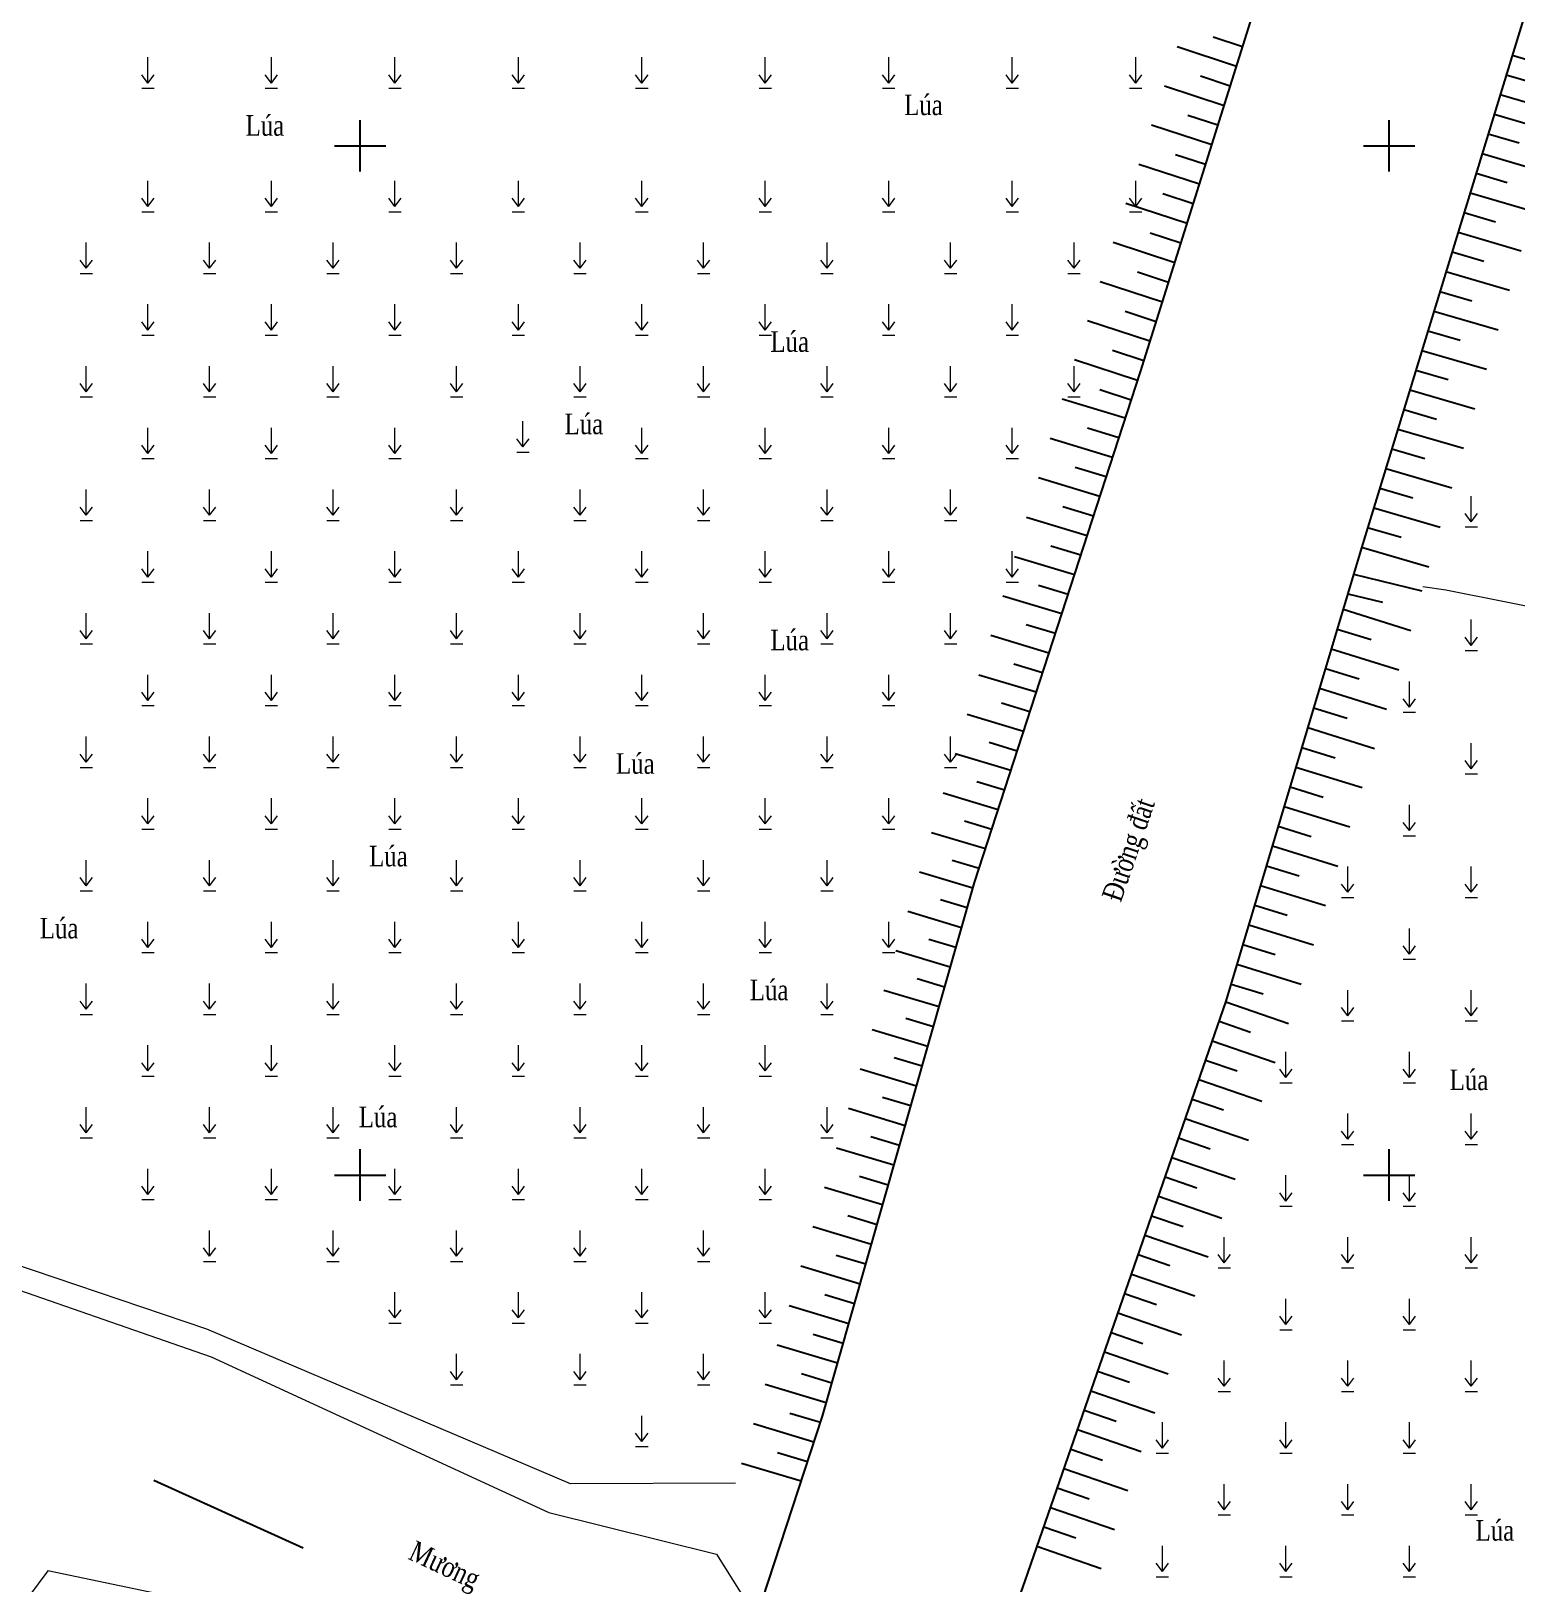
# Model space of a CAD drawing. Header units: metres. Extents: x 585499 to 586851, y 1565849 to 1566901.
# Drawn here: x 585884 to 585956.2, y 1566080.2 to 1566155.6 of the extents above; entities that cross this region are included whole.
import ezdxf

# ---------------------------------------------------------------- set-up
doc = ezdxf.new("R2010")
doc.units = ezdxf.units.M
for name, color, linetype in [('CTL', 165, 'Continuous'), ('K_HUNG', 7, 'Continuous'), ('taluy', 15, 'Continuous')]:
    doc.layers.add(name, color=color, linetype=linetype)
for name, color, linetype, lineweight in [('duong bo', 97, 'Continuous', 0), ('text', 7, 'Continuous', 0), ('ThucVat', 90, 'Continuous', 0), ('thuy van', 111, 'Continuous', 0)]:
    doc.layers.add(name, color=color, linetype=linetype, lineweight=lineweight)
doc.styles.add('ghi chu', font='times.ttf', dxfattribs={"height": 1})
doc.styles.get("Standard").update_dxf_attribs({"font": 'simplex.shx'})
doc.linetypes.add('B_DAP_CAO2', pattern='A,0.2,[130,ltypeshp.shx,S=0.7500000000000001,R=0,X=0,Y=-0.75],1.2,[130,ltypeshp.shx,S=0.25,R=0,X=0,Y=-0.25],1', length=2.4)
doc.linetypes.add('TAluy-500N', pattern='A,0.667,[130,ltypeshp.shx,S=-0.25,R=0,X=0.25,Y=-0.25],0.333', length=1)
doc.dimstyles.get("Standard").update_dxf_attribs({"dimtxt": 0.18, "dimasz": 0.18, "dimexe": 0.18, "dimexo": 0.0625, "dimgap": 0.09, "dimtad": 0, "dimtih": 1, "dimtoh": 1, "dimdec": 4, "dimzin": 0, "dimdsep": 46, "dimtxsty": 'Standard', "dimcen": 0.09, "dimadec": 0, "dimazin": 0, "dimtfac": 1, "dimtdec": 4, "dimtofl": 0, "dimtmove": 0, "dimatfit": 3, "dimfxl": 1, "dimtolj": 1, "dimtzin": 0, "dimarcsym": 0})

# ---------------------------------------------------------------- blocks, each defined once
blk = doc.blocks.new('aa')
at = {"layer": 'ThucVat', "color": 8}
for p, q in [((586849.3487158166, 1565409.619042327), (586849.3487158166, 1565410.869042327)), ((586849.3487158166, 1565409.619042327), (586849.0487158166, 1565410.019042327)), ((586849.0487158166, 1565409.369042327), (586849.6487158167, 1565409.369042327)), ((586849.3487158166, 1565409.619042327), (586849.6487158167, 1565410.019042327))]:
    blk.add_line(p, q, dxfattribs=at)

msp = doc.modelspace()

# ---------------------------------------------------------------- linework, layer by layer
at = {"layer": 'CTL', "color": 8}
for p, q in [((585942.8776670455, 1566154.817034953, 14.25), (585941.442974322, 1566155.287340605, 14.25)), ((585942.8776670455, 1566154.817034953, 14.25), (585941.442974322, 1566155.287340605, 14.25)), ((585942.57749881, 1566153.863074142, 14.25), (585939.696781106, 1566154.807400266, 14.25)), ((585942.57749881, 1566153.863074142, 14.25), (585939.696781106, 1566154.807400266, 14.25)), ((585955.9797719638, 1566154.410192939, 14.25), (585957.4597591672, 1566153.977069388, 14.25)), ((585955.9797719638, 1566154.410192939, 14.25), (585957.4597591672, 1566153.977069388, 14.25)), ((585941.9771623391, 1566151.955152522, 14.25), (585939.0737801202, 1566152.906908285, 14.25)), ((585941.9771623391, 1566151.955152522, 14.25), (585939.0737801202, 1566152.906908285, 14.25)), ((585942.2773305746, 1566152.909113332, 14.25), (585940.8313055938, 1566153.383133804, 14.25)), ((585942.2773305746, 1566152.909113332, 14.25), (585940.8313055938, 1566153.383133804, 14.25)), ((585955.6869545459, 1566153.453943572, 14.25), (585958.6588730182, 1566152.584200996, 14.25)), ((585955.6869545459, 1566153.453943572, 14.25), (585958.6588730182, 1566152.584200996, 14.25)), ((585955.394137128, 1566152.497694204, 14.25), (585956.886068397, 1566152.061075179, 14.25)), ((585955.394137128, 1566152.497694204, 14.25), (585956.886068397, 1566152.061075179, 14.25)), ((585941.6769941037, 1566151.001191711, 14.25), (585940.2196368657, 1566151.478927003, 14.25)), ((585941.6769941037, 1566151.001191711, 14.25), (585940.2196368657, 1566151.478927003, 14.25)), ((585955.1013197103, 1566151.541444837, 14.25), (585958.0971263135, 1566150.664711314, 14.25)), ((585955.1013197103, 1566151.541444837, 14.25), (585958.0971263135, 1566150.664711314, 14.25)), ((585941.3768258683, 1566150.047230901, 14.25), (585938.4507791346, 1566151.006416303, 14.25)), ((585941.3768258683, 1566150.047230901, 14.25), (585938.4507791346, 1566151.006416303, 14.25)), ((585954.8085022924, 1566150.585195469, 14.25), (585956.3123776268, 1566150.145080971, 14.25)), ((585954.8085022924, 1566150.585195469, 14.25), (585956.3123776268, 1566150.145080971, 14.25)), ((585940.7764893974, 1566148.13930928, 14.25), (585937.8277781489, 1566149.105924322, 14.25)), ((585940.7764893974, 1566148.13930928, 14.25), (585937.8277781489, 1566149.105924322, 14.25)), ((585941.0766576328, 1566149.09327009, 14.25), (585939.6079681374, 1566149.574720201, 14.25)), ((585941.0766576328, 1566149.09327009, 14.25), (585939.6079681374, 1566149.574720201, 14.25)), ((585954.5156848745, 1566149.628946102, 14.25), (585957.5353796086, 1566148.745221632, 14.25)), ((585954.5156848745, 1566149.628946102, 14.25), (585957.5353796086, 1566148.745221632, 14.25)), ((585954.2228674565, 1566148.672696734, 14.25), (585955.7386868563, 1566148.229086762, 14.25)), ((585954.2228674565, 1566148.672696734, 14.25), (585955.7386868563, 1566148.229086762, 14.25)), ((585940.476321162, 1566147.185348469, 14.25), (585938.9962994091, 1566147.6705134, 14.25)), ((585940.476321162, 1566147.185348469, 14.25), (585938.9962994091, 1566147.6705134, 14.25)), ((585953.9300500387, 1566147.716447367, 14.25), (585956.9736329039, 1566146.825731949, 14.25)), ((585953.9300500387, 1566147.716447367, 14.25), (585956.9736329039, 1566146.825731949, 14.25)), ((585940.1761529265, 1566146.231387659, 14.25), (585937.2047771633, 1566147.20543234, 14.25)), ((585940.1761529265, 1566146.231387659, 14.25), (585937.2047771633, 1566147.20543234, 14.25)), ((585953.6372326207, 1566146.760197999, 14.25), (585955.1649960862, 1566146.313092554, 14.25)), ((585953.6372326207, 1566146.760197999, 14.25), (585955.1649960862, 1566146.313092554, 14.25)), ((585939.5758164558, 1566144.323466038, 14.25), (585936.5817761776, 1566145.304940359, 14.25)), ((585939.5758164558, 1566144.323466038, 14.25), (585936.5817761776, 1566145.304940359, 14.25)), ((585939.8759846911, 1566145.277426849, 14.25), (585938.3846306808, 1566145.766306599, 14.25)), ((585939.8759846911, 1566145.277426849, 14.25), (585938.3846306808, 1566145.766306599, 14.25)), ((585953.3444152031, 1566145.803948632, 14.25), (585956.4118861991, 1566144.906242267, 14.25)), ((585953.3444152031, 1566145.803948632, 14.25), (585956.4118861991, 1566144.906242267, 14.25)), ((585953.0515977851, 1566144.847699264, 14.25), (585954.591305316, 1566144.397098345, 14.25)), ((585953.0515977851, 1566144.847699264, 14.25), (585954.591305316, 1566144.397098345, 14.25)), ((585939.2756482202, 1566143.369505228, 14.25), (585937.7729619525, 1566143.862099798, 14.25)), ((585939.2756482202, 1566143.369505228, 14.25), (585937.7729619525, 1566143.862099798, 14.25)), ((585952.7587803672, 1566143.891449897, 14.25), (585955.8501394943, 1566142.986752585, 14.25)), ((585952.7587803672, 1566143.891449897, 14.25), (585955.8501394943, 1566142.986752585, 14.25)), ((585938.9754799849, 1566142.415544417, 14.25), (585935.958775192, 1566143.404448377, 14.25)), ((585938.9754799849, 1566142.415544417, 14.25), (585935.958775192, 1566143.404448377, 14.25)), ((585952.4659629493, 1566142.935200529, 14.25), (585954.0176145455, 1566142.481104136, 14.25)), ((585952.4659629493, 1566142.935200529, 14.25), (585954.0176145455, 1566142.481104136, 14.25)), ((585938.375143514, 1566140.507622797, 14.25), (585935.3357742064, 1566141.503956396, 14.25)), ((585938.375143514, 1566140.507622797, 14.25), (585935.3357742064, 1566141.503956396, 14.25)), ((585938.6753117493, 1566141.461583607, 14.25), (585937.1612932242, 1566141.957892997, 14.25)), ((585938.6753117493, 1566141.461583607, 14.25), (585937.1612932242, 1566141.957892997, 14.25)), ((585952.1731455314, 1566141.978951161, 14.25), (585955.2883927895, 1566141.067262903, 14.25)), ((585952.1731455314, 1566141.978951161, 14.25), (585955.2883927895, 1566141.067262903, 14.25)), ((585951.8803281136, 1566141.022701794, 14.25), (585953.4439237753, 1566140.565109928, 14.25)), ((585951.8803281136, 1566141.022701794, 14.25), (585953.4439237753, 1566140.565109928, 14.25)), ((585938.0749752786, 1566139.553661986, 14.25), (585936.5496244961, 1566140.053686196, 14.25)), ((585938.0749752786, 1566139.553661986, 14.25), (585936.5496244961, 1566140.053686196, 14.25)), ((585951.5875106957, 1566140.066452426, 14.25), (585954.7266460847, 1566139.147773221, 14.25)), ((585951.5875106957, 1566140.066452426, 14.25), (585954.7266460847, 1566139.147773221, 14.25)), ((585937.7708679518, 1566138.600992447, 14.25), (585934.7127732207, 1566139.603464414, 14.25)), ((585937.7708679518, 1566138.600992447, 14.25), (585934.7127732207, 1566139.603464414, 14.25)), ((585951.2946932778, 1566139.110203059, 14.25), (585952.8702330051, 1566138.649115719, 14.25)), ((585951.2946932778, 1566139.110203059, 14.25), (585952.8702330051, 1566138.649115719, 14.25)), ((585937.1765084892, 1566136.771921958, 14.25), (585934.1076387566, 1566137.697351038, 14.25)), ((585937.1765084892, 1566136.771921958, 14.25), (585934.1076387566, 1566137.697351038, 14.25)), ((585937.4618224443, 1566137.649941689, 14.25), (585935.9315475861, 1566138.151580056, 14.25)), ((585937.4618224443, 1566137.649941689, 14.25), (585935.9315475861, 1566138.151580056, 14.25)), ((585951.0018758599, 1566138.153953691, 14.25), (585954.16489938, 1566137.228283539, 14.25)), ((585951.0018758599, 1566138.153953691, 14.25), (585954.16489938, 1566137.228283539, 14.25)), ((585950.709058442, 1566137.197704324, 14.25), (585952.2965422347, 1566136.733121511, 14.25)), ((585950.709058442, 1566137.197704324, 14.25), (585952.2965422347, 1566136.733121511, 14.25)), ((585936.8673938507, 1566135.820658457, 14.25), (585935.3431599915, 1566136.280296846, 14.25)), ((585936.8673938507, 1566135.820658457, 14.25), (585935.3431599915, 1566136.280296846, 14.25)), ((585950.4162410243, 1566136.241454956, 14.25), (585953.6031526752, 1566135.308793857, 14.25)), ((585950.4162410243, 1566136.241454956, 14.25), (585953.6031526752, 1566135.308793857, 14.25)), ((585936.5582792124, 1566134.869394957, 14.25), (585933.5302135084, 1566135.782519431, 14.25)), ((585936.5582792124, 1566134.869394957, 14.25), (585933.5302135084, 1566135.782519431, 14.25)), ((585950.1234236064, 1566135.285205589, 14.25), (585951.7228514645, 1566134.817127302, 14.25)), ((585950.1234236064, 1566135.285205589, 14.25), (585951.7228514645, 1566134.817127302, 14.25)), ((585936.2491645741, 1566133.918131457, 14.25), (585934.7453327293, 1566134.371617542, 14.25)), ((585936.2491645741, 1566133.918131457, 14.25), (585934.7453327293, 1566134.371617542, 14.25)), ((585949.8306061884, 1566134.328956221, 14.25), (585953.0414059703, 1566133.389304175, 14.25)), ((585949.8306061884, 1566134.328956221, 14.25), (585953.0414059703, 1566133.389304175, 14.25)), ((585935.9400499357, 1566132.966867957, 14.25), (585932.9527882603, 1566133.867687824, 14.25)), ((585935.9400499357, 1566132.966867957, 14.25), (585932.9527882603, 1566133.867687824, 14.25)), ((585949.5377887705, 1566133.372706854, 14.25), (585951.1491606943, 1566132.901133094, 14.25)), ((585949.5377887705, 1566133.372706854, 14.25), (585951.1491606943, 1566132.901133094, 14.25)), ((585935.6309352973, 1566132.015604456, 14.25), (585934.1475054668, 1566132.462938238, 14.25)), ((585935.6309352973, 1566132.015604456, 14.25), (585934.1475054668, 1566132.462938238, 14.25)), ((585949.2449713527, 1566132.416457486, 14.25), (585952.4796592656, 1566131.469814493, 14.25)), ((585949.2449713527, 1566132.416457486, 14.25), (585952.4796592656, 1566131.469814493, 14.25)), ((585935.321820659, 1566131.064340957, 14.25), (585932.3753630122, 1566131.952856217, 14.25)), ((585935.321820659, 1566131.064340957, 14.25), (585932.3753630122, 1566131.952856217, 14.25)), ((585948.9521539349, 1566131.460208119, 14.25), (585950.575469924, 1566130.985138885, 14.25)), ((585948.9521539349, 1566131.460208119, 14.25), (585950.575469924, 1566130.985138885, 14.25)), ((585935.0127060206, 1566130.113077456, 14.25), (585933.5496782043, 1566130.554258935, 14.25)), ((585935.0127060206, 1566130.113077456, 14.25), (585933.5496782043, 1566130.554258935, 14.25)), ((585948.659336517, 1566130.503958751, 14.25), (585951.9179125609, 1566129.550324811, 14.25)), ((585948.659336517, 1566130.503958751, 14.25), (585951.9179125609, 1566129.550324811, 14.25)), ((585934.7035913824, 1566129.161813956, 14.25), (585931.797937764, 1566130.03802461, 14.25)), ((585934.7035913824, 1566129.161813956, 14.25), (585931.797937764, 1566130.03802461, 14.25)), ((585934.3944767439, 1566128.210550456, 14.25), (585932.9518509419, 1566128.645579631, 14.25)), ((585934.3944767439, 1566128.210550456, 14.25), (585932.9518509419, 1566128.645579631, 14.25)), ((585948.269281989, 1566129.199333125, 14.25), (585951.5880317981, 1566128.389695913, 14.25)), ((585948.269281989, 1566129.199333125, 14.25), (585951.5880317981, 1566128.389695913, 14.25)), ((585934.0853621055, 1566127.259286956, 14.25), (585931.2205125159, 1566128.123193003, 14.25)), ((585934.0853621055, 1566127.259286956, 14.25), (585931.2205125159, 1566128.123193003, 14.25)), ((585947.9825771183, 1566128.2399494, 14.25), (585949.6668005807, 1566127.829068778, 14.25)), ((585947.9825771183, 1566128.2399494, 14.25), (585949.6668005807, 1566127.829068778, 14.25)), ((585947.7574340627, 1566127.486566373, 14.25), (585951.0573667741, 1566126.462365548, 14.25)), ((585947.7574340627, 1566127.486566373, 14.25), (585951.0573667741, 1566126.462365548, 14.25)), ((585933.7762474673, 1566126.308023456, 14.25), (585932.3540236795, 1566126.736900327, 14.25)), ((585933.7762474673, 1566126.308023456, 14.25), (585932.3540236795, 1566126.736900327, 14.25)), ((585947.4710876527, 1566126.528382145, 14.25), (585949.1160168275, 1566126.017845124, 14.25)), ((585947.4710876527, 1566126.528382145, 14.25), (585949.1160168275, 1566126.017845124, 14.25)), ((585933.4671328289, 1566125.356759955, 14.25), (585930.6430872676, 1566126.208361396, 14.25)), ((585933.4671328289, 1566125.356759955, 14.25), (585930.6430872676, 1566126.208361396, 14.25)), ((585947.1847412428, 1566125.570197917, 14.25), (585950.4645252303, 1566124.552250655, 14.25)), ((585947.1847412428, 1566125.570197917, 14.25), (585950.4645252303, 1566124.552250655, 14.25)), ((585932.8489035522, 1566123.454232955, 14.25), (585930.0656620195, 1566124.293529789, 14.25)), ((585932.8489035522, 1566123.454232955, 14.25), (585930.0656620195, 1566124.293529789, 14.25)), ((585933.1580181905, 1566124.405496455, 14.25), (585931.7561964171, 1566124.828221024, 14.25)), ((585933.1580181905, 1566124.405496455, 14.25), (585931.7561964171, 1566124.828221024, 14.25)), ((585946.8983948329, 1566124.612013689, 14.25), (585948.5332496457, 1566124.104603449, 14.25)), ((585946.8983948329, 1566124.612013689, 14.25), (585948.5332496457, 1566124.104603449, 14.25)), ((585946.6120484229, 1566123.65382946, 14.25), (585949.8716836866, 1566122.642135762, 14.25)), ((585946.6120484229, 1566123.65382946, 14.25), (585949.8716836866, 1566122.642135762, 14.25)), ((585932.5397889138, 1566122.502969455, 14.25), (585931.1583691547, 1566122.91954172, 14.25)), ((585932.5397889138, 1566122.502969455, 14.25), (585931.1583691547, 1566122.91954172, 14.25)), ((585946.3257020129, 1566122.695645232, 14.25), (585947.9504824638, 1566122.191361774, 14.25)), ((585946.3257020129, 1566122.695645232, 14.25), (585947.9504824638, 1566122.191361774, 14.25)), ((585932.2306742755, 1566121.551705955, 14.25), (585929.4882367714, 1566122.378698182, 14.25)), ((585932.2306742755, 1566121.551705955, 14.25), (585929.4882367714, 1566122.378698182, 14.25)), ((585946.0393556029, 1566121.737461004, 14.25), (585949.2788421429, 1566120.73202087, 14.25)), ((585931.6124449987, 1566119.649178954, 14.25), (585928.9108115232, 1566120.463866575, 14.25)), ((585931.6124449987, 1566119.649178954, 14.25), (585928.9108115232, 1566120.463866575, 14.25)), ((585931.9215596371, 1566120.600442454, 14.25), (585930.5605418922, 1566121.010862417, 14.25)), ((585931.9215596371, 1566120.600442454, 14.25), (585930.5605418922, 1566121.010862417, 14.25)), ((585945.753009193, 1566120.779276775, 14.25), (585947.367715282, 1566120.278120099, 14.25)), ((585945.753009193, 1566120.779276775, 14.25), (585947.367715282, 1566120.278120099, 14.25)), ((585945.466662783, 1566119.821092547, 14.25), (585948.6860005992, 1566118.821905977, 14.25)), ((585945.466662783, 1566119.821092547, 14.25), (585948.6860005992, 1566118.821905977, 14.25)), ((585931.3033303603, 1566118.697915454, 14.25), (585929.9627146297, 1566119.102183113, 14.25)), ((585931.3033303603, 1566118.697915454, 14.25), (585929.9627146297, 1566119.102183113, 14.25)), ((585945.180316373, 1566118.862908319, 14.25), (585946.7849481001, 1566118.364878424, 14.25)), ((585945.180316373, 1566118.862908319, 14.25), (585946.7849481001, 1566118.364878424, 14.25)), ((585930.994215722, 1566117.746651954, 14.25), (585928.3333862751, 1566118.549034968, 14.25)), ((585930.994215722, 1566117.746651954, 14.25), (585928.3333862751, 1566118.549034968, 14.25)), ((585944.8939699631, 1566117.90472409, 14.25), (585948.0931590555, 1566116.911791084, 14.25)), ((585944.8939699631, 1566117.90472409, 14.25), (585948.0931590555, 1566116.911791084, 14.25)), ((585930.3759864453, 1566115.844124954, 14.25), (585927.755961027, 1566116.634203362, 14.25)), ((585930.3759864453, 1566115.844124954, 14.25), (585927.755961027, 1566116.634203362, 14.25)), ((585930.6851010836, 1566116.795388454, 14.25), (585929.3648873672, 1566117.193503809, 14.25)), ((585930.6851010836, 1566116.795388454, 14.25), (585929.3648873672, 1566117.193503809, 14.25)), ((585944.6076235531, 1566116.946539862, 14.25), (585946.2021809183, 1566116.45163675, 14.25)), ((585944.6076235531, 1566116.946539862, 14.25), (585946.2021809183, 1566116.45163675, 14.25)), ((585944.3212771432, 1566115.988355634, 14.25), (585947.5003175117, 1566115.001676191, 14.25)), ((585944.3212771432, 1566115.988355634, 14.25), (585947.5003175117, 1566115.001676191, 14.25)), ((585930.066871807, 1566114.892861453, 14.25), (585928.767060105, 1566115.284824506, 14.25)), ((585930.066871807, 1566114.892861453, 14.25), (585928.767060105, 1566115.284824506, 14.25)), ((585929.7675749442, 1566113.938637367, 14.25), (585927.1785357788, 1566114.719371755, 14.25)), ((585929.7675749442, 1566113.938637367, 14.25), (585927.1785357788, 1566114.719371755, 14.25)), ((585944.0349307333, 1566115.030171406, 14.25), (585945.6194137365, 1566114.538395075, 14.25)), ((585944.0349307333, 1566115.030171406, 14.25), (585945.6194137365, 1566114.538395075, 14.25)), ((585943.7485843232, 1566114.071987177, 14.25), (585946.907475968, 1566113.091561298, 14.25)), ((585943.7485843232, 1566114.071987177, 14.25), (585946.907475968, 1566113.091561298, 14.25)), ((585929.2197241116, 1566112.014887485, 14.25), (585926.6011105307, 1566112.804540148, 14.25)), ((585929.2197241116, 1566112.014887485, 14.25), (585926.6011105307, 1566112.804540148, 14.25)), ((585929.4936495279, 1566112.976762425, 14.25), (585928.1917363412, 1566113.369359188, 14.25)), ((585929.4936495279, 1566112.976762425, 14.25), (585928.1917363412, 1566113.369359188, 14.25)), ((585943.4622379133, 1566113.113802949, 14.25), (585945.0366465547, 1566112.6251534, 14.25)), ((585943.4622379133, 1566113.113802949, 14.25), (585945.0366465547, 1566112.6251534, 14.25)), ((585943.1758915033, 1566112.15561872, 14.25), (585946.3146344243, 1566111.181446405, 14.25)), ((585943.1758915033, 1566112.15561872, 14.25), (585946.3146344243, 1566111.181446405, 14.25)), ((585928.9457986953, 1566111.053012544, 14.25), (585927.6290983009, 1566111.450068444, 14.25)), ((585928.9457986953, 1566111.053012544, 14.25), (585927.6290983009, 1566111.450068444, 14.25)), ((585928.6722067283, 1566110.092308492, 14.25), (585926.0238349877, 1566110.889663433, 14.25)), ((585928.6722067283, 1566110.092308492, 14.25), (585926.0238349877, 1566110.889663433, 14.25)), ((585942.8895450933, 1566111.197434492, 14.25), (585944.4538793729, 1566110.711911726, 14.25)), ((585942.8895450933, 1566111.197434492, 14.25), (585944.4538793729, 1566110.711911726, 14.25)), ((585942.6031986834, 1566110.239250264, 14.25), (585945.7217928806, 1566109.271331512, 14.25)), ((585942.6031986834, 1566110.239250264, 14.25), (585945.7217928806, 1566109.271331512, 14.25)), ((585928.3982831473, 1566109.130439996, 14.25), (585927.066913975, 1566109.531280169, 14.25)), ((585928.3982831473, 1566109.130439996, 14.25), (585927.066913975, 1566109.531280169, 14.25)), ((585942.3168522734, 1566109.281066036, 14.25), (585943.8711121911, 1566108.798670051, 14.25)), ((585942.3168522734, 1566109.281066036, 14.25), (585943.8711121911, 1566108.798670051, 14.25)), ((585928.1243595665, 1566108.1685715, 14.25), (585925.4472546182, 1566108.974577253, 14.25)), ((585928.1243595665, 1566108.1685715, 14.25), (585925.4472546182, 1566108.974577253, 14.25)), ((585942.0576131899, 1566108.41793316, 14.25), (585945.1136900586, 1566107.366209666, 14.25)), ((585942.0576131899, 1566108.41793316, 14.25), (585945.1136900586, 1566107.366209666, 14.25)), ((585927.8504359856, 1566107.206703004, 14.25), (585926.5047002095, 1566107.611868583, 14.25)), ((585927.8504359856, 1566107.206703004, 14.25), (585926.5047002095, 1566107.611868583, 14.25)), ((585927.5765124047, 1566106.244834508, 14.25), (585924.8706742487, 1566107.059491072, 14.25)), ((585927.5765124047, 1566106.244834508, 14.25), (585924.8706742487, 1566107.059491072, 14.25)), ((585941.7299556597, 1566107.473133611, 14.25), (585943.2591177644, 1566106.946885162, 14.25)), ((585941.7299556597, 1566107.473133611, 14.25), (585943.2591177644, 1566106.946885162, 14.25)), ((585941.4022981295, 1566106.528334062, 14.25), (585944.4628696797, 1566105.47506376, 14.25)), ((585941.4022981295, 1566106.528334062, 14.25), (585944.4628696797, 1566105.47506376, 14.25)), ((585927.302588824, 1566105.282966012, 14.25), (585925.942486444, 1566105.692456997, 14.25)), ((585927.302588824, 1566105.282966012, 14.25), (585925.942486444, 1566105.692456997, 14.25)), ((585941.0746405994, 1566105.583534513, 14.25), (585942.6060500448, 1566105.05651266, 14.25)), ((585941.0746405994, 1566105.583534513, 14.25), (585942.6060500448, 1566105.05651266, 14.25)), ((585927.0286652431, 1566104.321097516, 14.25), (585924.2940938793, 1566105.144404892, 14.25)), ((585927.0286652431, 1566104.321097516, 14.25), (585924.2940938793, 1566105.144404892, 14.25)), ((585940.7469830693, 1566104.638734964, 14.25), (585943.8120493006, 1566103.583917855, 14.25)), ((585940.7469830693, 1566104.638734964, 14.25), (585943.8120493006, 1566103.583917855, 14.25)), ((585926.7547416622, 1566103.35922902, 14.25), (585925.3802726783, 1566103.773045411, 14.25)), ((585926.7547416622, 1566103.35922902, 14.25), (585925.3802726783, 1566103.773045411, 14.25)), ((585926.4808180814, 1566102.397360525, 14.25), (585923.7175135098, 1566103.229318712, 14.25)), ((585926.4808180814, 1566102.397360525, 14.25), (585923.7175135098, 1566103.229318712, 14.25)), ((585940.4193255393, 1566103.693935415, 14.25), (585941.9529823252, 1566103.166140159, 14.25)), ((585940.4193255393, 1566103.693935415, 14.25), (585941.9529823252, 1566103.166140159, 14.25)), ((585940.0916680091, 1566102.749135867, 14.25), (585943.1612289217, 1566101.69277195, 14.25)), ((585940.0916680091, 1566102.749135867, 14.25), (585943.1612289217, 1566101.69277195, 14.25)), ((585926.2068945005, 1566101.435492028, 14.25), (585924.8180589129, 1566101.853633825, 14.25)), ((585926.2068945005, 1566101.435492028, 14.25), (585924.8180589129, 1566101.853633825, 14.25)), ((585939.764010479, 1566101.804336318, 14.25), (585941.2999146056, 1566101.275767658, 14.25)), ((585939.764010479, 1566101.804336318, 14.25), (585941.2999146056, 1566101.275767658, 14.25)), ((585925.9329709196, 1566100.473623533, 14.25), (585923.1409331403, 1566101.314232532, 14.25)), ((585925.9329709196, 1566100.473623533, 14.25), (585923.1409331403, 1566101.314232532, 14.25)), ((585939.4363529488, 1566100.859536768, 14.25), (585942.5104085427, 1566099.801626045, 14.25)), ((585939.4363529488, 1566100.859536768, 14.25), (585942.5104085427, 1566099.801626045, 14.25)), ((585925.385123758, 1566098.549886541, 14.25), (585922.5643527709, 1566099.399146351, 14.25)), ((585925.385123758, 1566098.549886541, 14.25), (585922.5643527709, 1566099.399146351, 14.25)), ((585925.6590473388, 1566099.511755037, 14.25), (585924.2558451472, 1566099.934222239, 14.25)), ((585925.6590473388, 1566099.511755037, 14.25), (585924.2558451472, 1566099.934222239, 14.25)), ((585939.1086954187, 1566099.91473722, 14.25), (585940.646846886, 1566099.385395156, 14.25)), ((585939.1086954187, 1566099.91473722, 14.25), (585940.646846886, 1566099.385395156, 14.25)), ((585938.7810378885, 1566098.969937671, 14.25), (585941.8595881638, 1566097.91048014, 14.25)), ((585938.7810378885, 1566098.969937671, 14.25), (585941.8595881638, 1566097.91048014, 14.25)), ((585925.1112001771, 1566097.588018045, 14.25), (585923.6936313817, 1566098.014810653, 14.25)), ((585925.1112001771, 1566097.588018045, 14.25), (585923.6936313817, 1566098.014810653, 14.25)), ((585938.4533803584, 1566098.025138122, 14.25), (585939.9937791664, 1566097.495022655, 14.25)), ((585938.4533803584, 1566098.025138122, 14.25), (585939.9937791664, 1566097.495022655, 14.25)), ((585924.8372765962, 1566096.626149549, 14.25), (585921.9877724014, 1566097.484060171, 14.25)), ((585924.8372765962, 1566096.626149549, 14.25), (585921.9877724014, 1566097.484060171, 14.25)), ((585938.1257228283, 1566097.080338573, 14.25), (585941.2087677848, 1566096.019334235, 14.25)), ((585938.1257228283, 1566097.080338573, 14.25), (585941.2087677848, 1566096.019334235, 14.25)), ((585924.2894294345, 1566094.702412557, 14.25), (585921.411192032, 1566095.568973991, 14.25)), ((585924.2894294345, 1566094.702412557, 14.25), (585921.411192032, 1566095.568973991, 14.25)), ((585924.5633530153, 1566095.664281053, 14.25), (585923.131417616, 1566096.095399067, 14.25)), ((585924.5633530153, 1566095.664281053, 14.25), (585923.131417616, 1566096.095399067, 14.25)), ((585937.7980652981, 1566096.135539024, 14.25), (585939.3407114467, 1566095.604650153, 14.25)), ((585937.7980652981, 1566096.135539024, 14.25), (585939.3407114467, 1566095.604650153, 14.25)), ((585937.470407768, 1566095.190739475, 14.25), (585940.5579474058, 1566094.12818833, 14.25)), ((585937.470407768, 1566095.190739475, 14.25), (585940.5579474058, 1566094.12818833, 14.25)), ((585924.0155058537, 1566093.740544061, 14.25), (585922.5692038505, 1566094.175987481, 14.25)), ((585924.0155058537, 1566093.740544061, 14.25), (585922.5692038505, 1566094.175987481, 14.25)), ((585937.1427502377, 1566094.245939926, 14.25), (585938.687643727, 1566093.714277652, 14.25)), ((585937.1427502377, 1566094.245939926, 14.25), (585938.687643727, 1566093.714277652, 14.25)), ((585923.7415822728, 1566092.778675565, 14.25), (585920.8346116625, 1566093.653887811, 14.25)), ((585923.7415822728, 1566092.778675565, 14.25), (585920.8346116625, 1566093.653887811, 14.25)), ((585936.8150927078, 1566093.301140377, 14.25), (585939.9071270268, 1566092.237042425, 14.25)), ((585936.8150927078, 1566093.301140377, 14.25), (585939.9071270268, 1566092.237042425, 14.25)), ((585923.1937351112, 1566090.854938573, 14.25), (585920.258031293, 1566091.738801631, 14.25)), ((585923.1937351112, 1566090.854938573, 14.25), (585920.258031293, 1566091.738801631, 14.25)), ((585923.4676586919, 1566091.816807069, 14.25), (585922.0069900849, 1566092.256575895, 14.25)), ((585923.4676586919, 1566091.816807069, 14.25), (585922.0069900849, 1566092.256575895, 14.25)), ((585936.4874351776, 1566092.356340828, 14.25), (585938.0345760074, 1566091.82390515, 14.25)), ((585936.4874351776, 1566092.356340828, 14.25), (585938.0345760074, 1566091.82390515, 14.25)), ((585936.1597776475, 1566091.41154128, 14.25), (585939.2563066479, 1566090.34589652, 14.25)), ((585936.1597776475, 1566091.41154128, 14.25), (585939.2563066479, 1566090.34589652, 14.25)), ((585922.9198115303, 1566089.893070078, 14.25), (585921.4447763193, 1566090.337164309, 14.25)), ((585922.9198115303, 1566089.893070078, 14.25), (585921.4447763193, 1566090.337164309, 14.25)), ((585935.8321201174, 1566090.466741731, 14.25), (585937.3815082879, 1566089.933532649, 14.25)), ((585935.8321201174, 1566090.466741731, 14.25), (585937.3815082879, 1566089.933532649, 14.25)), ((585922.6458879494, 1566088.931201581, 14.25), (585919.6814509237, 1566089.82371545, 14.25)), ((585922.6458879494, 1566088.931201581, 14.25), (585919.6814509237, 1566089.82371545, 14.25)), ((585935.5044625872, 1566089.521942182, 14.25), (585938.6054862689, 1566088.454750615, 14.25)), ((585935.5044625872, 1566089.521942182, 14.25), (585938.6054862689, 1566088.454750615, 14.25)), ((585922.359520511, 1566087.973079603, 14.25), (585920.8763406249, 1566088.419625982, 14.25)), ((585922.359520511, 1566087.973079603, 14.25), (585920.8763406249, 1566088.419625982, 14.25)), ((585935.1768050571, 1566088.577142633, 14.25), (585936.7284405683, 1566088.043160147, 14.25)), ((585935.1768050571, 1566088.577142633, 14.25), (585936.7284405683, 1566088.043160147, 14.25)), ((585922.0481537229, 1566087.02248427, 14.25), (585919.1048705542, 1566087.90862927, 14.25)), ((585922.0481537229, 1566087.02248427, 14.25), (585919.1048705542, 1566087.90862927, 14.25)), ((585934.8491475269, 1566087.632343084, 14.25), (585937.95466589, 1566086.563604709, 14.25)), ((585934.8491475269, 1566087.632343084, 14.25), (585937.95466589, 1566086.563604709, 14.25)), ((585921.7367869348, 1566086.071888937, 14.25), (585920.2766836521, 1566086.511487559, 14.25)), ((585921.7367869348, 1566086.071888937, 14.25), (585920.2766836521, 1566086.511487559, 14.25)), ((585934.5214899967, 1566086.687543535, 14.25), (585936.0753728485, 1566086.152787646, 14.25)), ((585934.5214899967, 1566086.687543535, 14.25), (585936.0753728485, 1566086.152787646, 14.25)), ((585921.4254201467, 1566085.121293604, 14.25), (585918.5282901847, 1566085.99354309, 14.25)), ((585921.4254201467, 1566085.121293604, 14.25), (585918.5282901847, 1566085.99354309, 14.25)), ((585934.1938324666, 1566085.742743986, 14.25), (585937.3038455109, 1566084.672458804, 14.25)), ((585934.1938324666, 1566085.742743986, 14.25), (585937.3038455109, 1566084.672458804, 14.25)), ((585933.8661749365, 1566084.797944437, 14.25), (585935.422305129, 1566084.262415145, 14.25)), ((585933.8661749365, 1566084.797944437, 14.25), (585935.422305129, 1566084.262415145, 14.25)), ((585933.5385174063, 1566083.853144888, 14.25), (585936.653025132, 1566082.781312899, 14.25)), ((585933.5385174063, 1566083.853144888, 14.25), (585936.653025132, 1566082.781312899, 14.25)), ((585933.2108598764, 1566082.908345339, 14.25), (585934.7692374093, 1566082.372042643, 14.25)), ((585933.2108598764, 1566082.908345339, 14.25), (585934.7692374093, 1566082.372042643, 14.25)), ((585932.883202346, 1566081.96354579, 14.25), (585936.002204753, 1566080.890166994, 14.25)), ((585932.883202346, 1566081.96354579, 14.25), (585936.002204753, 1566080.890166994, 14.25))]:
    msp.add_line(p, q, dxfattribs=at)
at = {"layer": 'duong bo', "color": 8, "elevation": 14.25}
msp.add_lwpolyline([(585951.6370392084, 1566128.59057997), (585952.7571426241, 1566128.431480299), (585965.0508991743, 1566125.993864721), (585971.8276475286, 1566127.408635492), (585976.2494627308, 1566130.160561787), (585985.4044727586, 1566125.181450379), (585991.439823236, 1566123.648704427), (585993.772924884, 1566124.132154295), (586000.7886970196, 1566124.479808521), (586000.7886970196, 1566124.479808521), (586005.6335443942, 1566141.578199666), (586017.1253986135, 1566145.921052303), (586021.78, 1566144.455), (586021.78, 1566144.455)], dxfattribs=at)
at = {"layer": 'duong bo', "color": 8, "linetype": 'B_DAP_CAO2', "elevation": 14.25}
msp.add_lwpolyline([(585918.24, 1566085.036), (585910.2200000001, 1566084.998), (585892.54, 1566092.506), (585871.4670000001, 1566099.637), (585867.444, 1566101.963), (585847.5560000001, 1566108.788), (585838.861, 1566110.861), (585818.6240000001, 1566119.66), (585812.1590000001, 1566121.788)], dxfattribs=at)
at = {"layer": 'K_HUNG', "color": 8}
for p, q in [((585900, 1566148.75), (585900, 1566151.25)), ((585950, 1566148.75), (585950, 1566151.25)), ((585898.75, 1566150), (585901.25, 1566150)), ((585948.75, 1566150), (585951.25, 1566150)), ((585900, 1566098.75), (585900, 1566101.25)), ((585950, 1566098.75), (585950, 1566101.25)), ((585898.75, 1566100), (585901.25, 1566100)), ((585948.75, 1566100), (585951.25, 1566100))]:
    msp.add_line(p, q, dxfattribs=at)
at = {"layer": 'taluy', "color": 8, "elevation": 14.25}
for points in [[(585919.2540000001, 1566078.492), (585922.463, 1566088.289), (585929.844, 1566114.207), (585937.908, 1566139.023), (585943.439, 1566156.601), (585950.24, 1566177.7), (585952.0480000001, 1566182.253), (585950.876, 1566186.954), (585949.203, 1566190.439), (585945.1100000001, 1566195.196), (585941.971, 1566197.998)], [(585919.2540000001, 1566078.492), (585922.463, 1566088.289), (585929.844, 1566114.207), (585937.908, 1566139.023), (585943.439, 1566156.601), (585950.24, 1566177.7), (585952.0480000001, 1566182.253), (585950.876, 1566186.954), (585949.203, 1566190.439), (585945.1100000001, 1566195.196), (585941.971, 1566197.998)], [(585966.953, 1566189.679), (585959.3790000001, 1566165.511), (585948.6520000001, 1566130.48), (585942.067, 1566108.445), (585932.299, 1566080.279), (585930.313, 1566074.691)], [(585966.953, 1566189.679), (585959.3790000001, 1566165.511), (585948.6520000001, 1566130.48), (585942.067, 1566108.445), (585932.299, 1566080.279), (585930.313, 1566074.691)]]:
    msp.add_lwpolyline(points, dxfattribs=at)
at = {"layer": 'thuy van', "color": 8, "linetype": 'TAluy-500N', "elevation": 14.25}
for points in [[(585810.851, 1566117.454), (585816.6460000001, 1566119.153), (585838.4210000001, 1566109.983), (585848.4940000001, 1566107.124), (585867.223, 1566100.51), (585871.7860000001, 1566098.458), (585892.75, 1566091.169), (585909.1610000001, 1566083.599), (585917.3060000001, 1566081.576), (585919.2540000001, 1566078.492)], [(585810.851, 1566117.454), (585816.6460000001, 1566119.153), (585838.4210000001, 1566109.983), (585848.4940000001, 1566107.124), (585867.223, 1566100.51), (585871.7860000001, 1566098.458), (585892.75, 1566091.169), (585909.1610000001, 1566083.599), (585917.3060000001, 1566081.576), (585919.2540000001, 1566078.492)], [(585917.218, 1566072.209), (585907.9130000001, 1566074.982), (585897.3520000001, 1566078.151), (585884.813, 1566080.77), (585879.88, 1566074.141), (585874.359, 1566075.608), (585874.361, 1566079.14), (585872.0310000001, 1566079.936), (585872.3200000001, 1566086.053), (585858.5320000001, 1566090.561), (585837.6070000001, 1566098.103), (585818.9850000001, 1566104.662), (585811.9586622921, 1566107.730686), (585809.0806463035, 1566110.935016062)], [(585917.218, 1566072.209), (585907.9130000001, 1566074.982), (585897.3520000001, 1566078.151), (585884.813, 1566080.77), (585879.88, 1566074.141), (585874.359, 1566075.608), (585874.361, 1566079.14), (585872.0310000001, 1566079.936), (585872.3200000001, 1566086.053), (585858.5320000001, 1566090.561), (585837.6070000001, 1566098.103), (585818.9850000001, 1566104.662), (585811.9586622921, 1566107.730686), (585809.0806463035, 1566110.935016062)]]:
    msp.add_lwpolyline(points, dxfattribs=at)

# ---------------------------------------------------------------- block references
at = {"layer": 'ThucVat', "color": 8}
for p in [(-959.6653447324643, 743.4369802984875), (-959.6653447324643, 743.4369802984875), (-953.6653447324643, 743.4369802984875), (-953.6653447324643, 743.4369802984875), (-947.6653447324643, 743.4369802984875), (-947.6653447324643, 743.4369802984875), (-941.6653447324643, 743.4369802984875), (-941.6653447324643, 743.4369802984875), (-935.6653447324643, 743.4369802984875), (-935.6653447324643, 743.4369802984875), (-929.6653447324643, 743.4369802984875), (-929.6653447324643, 743.4369802984875), (-923.6653447324643, 743.4369802984875), (-923.6653447324643, 743.4369802984875), (-917.6653447324643, 743.4369802984875), (-917.6653447324643, 743.4369802984875), (-911.6653447324643, 743.4369802984875), (-911.6653447324643, 743.4369802984875), (-959.6653447324643, 737.4369802984875), (-953.6653447324643, 737.4369802984875), (-947.6653447324643, 737.4369802984875), (-941.6653447324643, 737.4369802984875), (-935.6653447324643, 737.4369802984875), (-929.6653447324643, 737.4369802984875), (-923.6653447324643, 737.4369802984875), (-917.6653447324643, 737.4369802984875), (-911.6653447324643, 737.4369802984875), (-962.6653447324643, 734.4369802984875), (-962.6653447324643, 734.4369802984875), (-956.6653447324643, 734.4369802984875), (-950.6653447324643, 734.4369802984875), (-944.6653447324643, 734.4369802984875), (-938.6653447324643, 734.4369802984875), (-932.6653447324643, 734.4369802984875), (-926.6653447324643, 734.4369802984875), (-920.6653447324643, 734.4369802984875), (-914.6653447324643, 734.4369802984875), (-959.6653447324643, 731.4369802984875), (-953.6653447324643, 731.4369802984875), (-947.6653447324643, 731.4369802984875), (-941.6653447324643, 731.4369802984875), (-935.6653447324643, 731.4369802984875), (-929.6653447324643, 731.4369802984875), (-923.6653447324643, 731.4369802984875), (-917.6653447324643, 731.4369802984875), (-962.6653447324643, 728.4369802984875), (-956.6653447324643, 728.4369802984875), (-950.6653447324643, 728.4369802984875), (-944.6653447324643, 728.4369802984875), (-938.6653447324643, 728.4369802984875), (-932.6653447324643, 728.4369802984875), (-926.6653447324643, 728.4369802984875), (-920.6653447324643, 728.4369802984875), (-914.6653447324643, 728.4369802984875), (-959.6653447324643, 725.4369802984875), (-953.6653447324643, 725.4369802984875), (-947.6653447324643, 725.4369802984875), (-941.4425696776016, 725.7567344852723), (-935.6653447324643, 725.4369802984875), (-929.6653447324643, 725.4369802984875), (-923.6653447324643, 725.4369802984875), (-917.6653447324643, 725.4369802984875), (-962.6653447324643, 722.4369802984875), (-962.6653447324643, 722.4369802984875), (-956.6653447324643, 722.4369802984875), (-950.6653447324643, 722.4369802984875), (-944.6653447324643, 722.4369802984875), (-938.6653447324643, 722.4369802984875), (-932.6653447324643, 722.4369802984875), (-926.6653447324643, 722.4369802984875), (-920.6653447324643, 722.4369802984875), (-895.3659580755048, 722.1175602956209), (-959.6653447324643, 719.4369802984875), (-953.6653447324643, 719.4369802984875), (-947.6653447324643, 719.4369802984875), (-941.6653447324643, 719.4369802984875), (-935.6653447324643, 719.4369802984875), (-929.6653447324643, 719.4369802984875), (-923.6653447324643, 719.4369802984875), (-917.6653447324643, 719.4369802984875), (-962.6653447324643, 716.4369802984875), (-962.6653447324643, 716.4369802984875), (-956.6653447324643, 716.4369802984875), (-950.6653447324643, 716.4369802984875), (-944.6653447324643, 716.4369802984875), (-938.6653447324643, 716.4369802984875), (-932.6653447324643, 716.4369802984875), (-926.6653447324643, 716.4369802984875), (-920.6653447324643, 716.4369802984875), (-895.3659580755048, 716.1175602956209), (-959.6653447324643, 713.4369802984875), (-953.6653447324643, 713.4369802984875), (-947.6653447324643, 713.4369802984875), (-941.6653447324643, 713.4369802984875), (-935.6653447324643, 713.4369802984875), (-929.6653447324643, 713.4369802984875), (-923.6653447324643, 713.4369802984875), (-898.3659580755048, 713.1175602956209), (-962.6653447324643, 710.4369802984875), (-962.6653447324643, 710.4369802984875), (-956.6653447324643, 710.4369802984875), (-950.6653447324643, 710.4369802984875), (-944.6653447324643, 710.4369802984875), (-938.6653447324643, 710.4369802984875), (-932.6653447324643, 710.4369802984875), (-926.6653447324643, 710.4369802984875), (-920.6653447324643, 710.4369802984875), (-895.3659580755048, 710.1175602956209), (-959.6653447324643, 707.4369802984875), (-953.6653447324643, 707.4369802984875), (-947.6653447324643, 707.4369802984875), (-941.6653447324643, 707.4369802984875), (-935.6653447324643, 707.4369802984875), (-929.6653447324643, 707.4369802984875), (-923.6653447324643, 707.4369802984875), (-898.3659580755048, 707.1175602956209), (-962.6653447324643, 704.4369802984875), (-962.6653447324643, 704.4369802984875), (-956.6653447324643, 704.4369802984875), (-950.6653447324643, 704.4369802984875), (-944.6653447324643, 704.4369802984875), (-938.6653447324643, 704.4369802984875), (-932.6653447324643, 704.4369802984875), (-926.6653447324643, 704.4369802984875), (-901.3659580755048, 704.1175602956209), (-895.3659580755048, 704.1175602956209), (-959.6653447324643, 701.4369802984875), (-953.6653447324643, 701.4369802984875), (-947.6653447324643, 701.4369802984875), (-941.6653447324643, 701.4369802984875), (-935.6653447324643, 701.4369802984875), (-929.6653447324643, 701.4369802984875), (-923.6653447324643, 701.4369802984875), (-898.3659580755048, 701.1175602956209), (-962.6653447324643, 698.4369802984875), (-962.6653447324643, 698.4369802984875), (-956.6653447324643, 698.4369802984875), (-950.6653447324643, 698.4369802984875), (-944.6653447324643, 698.4369802984875), (-938.6653447324643, 698.4369802984875), (-932.6653447324643, 698.4369802984875), (-926.6653447324643, 698.4369802984875), (-901.3659580755048, 698.1175602956209), (-895.3659580755048, 698.1175602956209), (-959.6653447324643, 695.4369802984875), (-953.6653447324643, 695.4369802984875), (-947.6653447324643, 695.4369802984875), (-941.6653447324643, 695.4369802984875), (-935.6653447324643, 695.4369802984875), (-929.6653447324643, 695.4369802984875), (-904.3659580755048, 695.1175602956209), (-898.3659580755048, 695.1175602956209), (-962.6653447324643, 692.4369802984875), (-962.6653447324643, 692.4369802984875), (-956.6653447324643, 692.4369802984875), (-950.6653447324643, 692.4369802984875), (-944.6653447324643, 692.4369802984875), (-938.6653447324643, 692.4369802984875), (-932.6653447324643, 692.4369802984875), (-926.6653447324643, 692.4369802984875), (-901.3659580755048, 692.1175602956209), (-895.3659580755048, 692.1175602956209), (-959.6653447324643, 689.4369802984875), (-953.6653447324643, 689.4369802984875), (-947.6653447324643, 689.4369802984875), (-941.6653447324643, 689.4369802984875), (-935.6653447324643, 689.4369802984875), (-929.6653447324643, 689.4369802984875), (-904.3659580755048, 689.1175602956209), (-898.3659580755048, 689.1175602956209), (-956.6653447324643, 686.4369802984875), (-950.6653447324643, 686.4369802984875), (-944.6653447324643, 686.4369802984875), (-938.6653447324643, 686.4369802984875), (-932.6653447324643, 686.4369802984875), (-907.3659580755048, 686.1175602956209), (-901.3659580755048, 686.1175602956209), (-895.3659580755048, 686.1175602956209), (-947.6653447324643, 683.4369802984875), (-941.6653447324643, 683.4369802984875), (-935.6653447324643, 683.4369802984875), (-929.6653447324643, 683.4369802984875), (-904.3659580755048, 683.1175602956209), (-898.3659580755048, 683.1175602956209), (-944.6653447324643, 680.4369802984875), (-938.6653447324643, 680.4369802984875), (-932.6653447324643, 680.4369802984875), (-907.3659580755048, 680.1175602956209), (-901.3659580755048, 680.1175602956209), (-895.3659580755048, 680.1175602956209), (-935.6653447324643, 677.4369802984875), (-910.3659580755048, 677.1175602956209), (-904.3659580755048, 677.1175602956209), (-898.3659580755048, 677.1175602956209), (-907.3659580755048, 674.1175602956209), (-901.3659580755048, 674.1175602956209), (-895.3659580755048, 674.1175602956209), (-910.3659580755048, 671.1175602956209), (-904.3659580755048, 671.1175602956209), (-898.3659580755048, 671.1175602956209)]:
    msp.add_blockref('aa', p, dxfattribs=at)

# ---------------------------------------------------------------- texts
at = {"layer": 'text', "color": 8, "style": 'ghi chu', "width": 0.8}
for p in [(585926.4287650769, 1566151.495652358, 14.25), (585894.4287650769, 1566150.495652358, 14.25), (585919.9287650769, 1566139.995652358, 14.25), (585909.9287650769, 1566135.995652358, 14.25), (585919.9287650769, 1566125.495652358, 14.25), (585912.4287650769, 1566119.495652358, 14.25), (585900.4287650769, 1566114.995652358, 14.25), (585884.4287650769, 1566111.495652358, 14.25), (585918.9287650769, 1566108.495652358, 14.25), (585952.9376897197, 1566104.126803263, 14.25), (585899.9275896882, 1566102.323876877, 14.25), (585954.1967819268, 1566082.23608583, 14.25)]:
    msp.add_text('Lúa', height=0.9999999999999998, dxfattribs=at).set_placement(p)
for s, height, rotation, p in [('Ðường đất', 1, 71.02425499266927, (585936.9536988015, 1566113.209332465, 14.25)), ('Mương', 0.9999999999999998, 334.8768173171306, (585902.2784123376, 1566081.364656392, 14.25))]:
    msp.add_text(s, height=height, rotation=rotation, dxfattribs=at).set_placement(p)

# ---------------------------------------------------------------- leaders
at = {"layer": 'thuy van', "color": 8}
msp.add_leader([(585897.2216471797, 1566081.877615256, 14.25), (585889.9750296298, 1566085.152250302, 14.25)], dimstyle='Standard', dxfattribs=at)
msp.add_leader([(585897.2216471797, 1566081.877615256, 14.25), (585889.9750296298, 1566085.152250302, 14.25)], dimstyle='Standard', dxfattribs=at)

doc.saveas('drawing.dxf')
